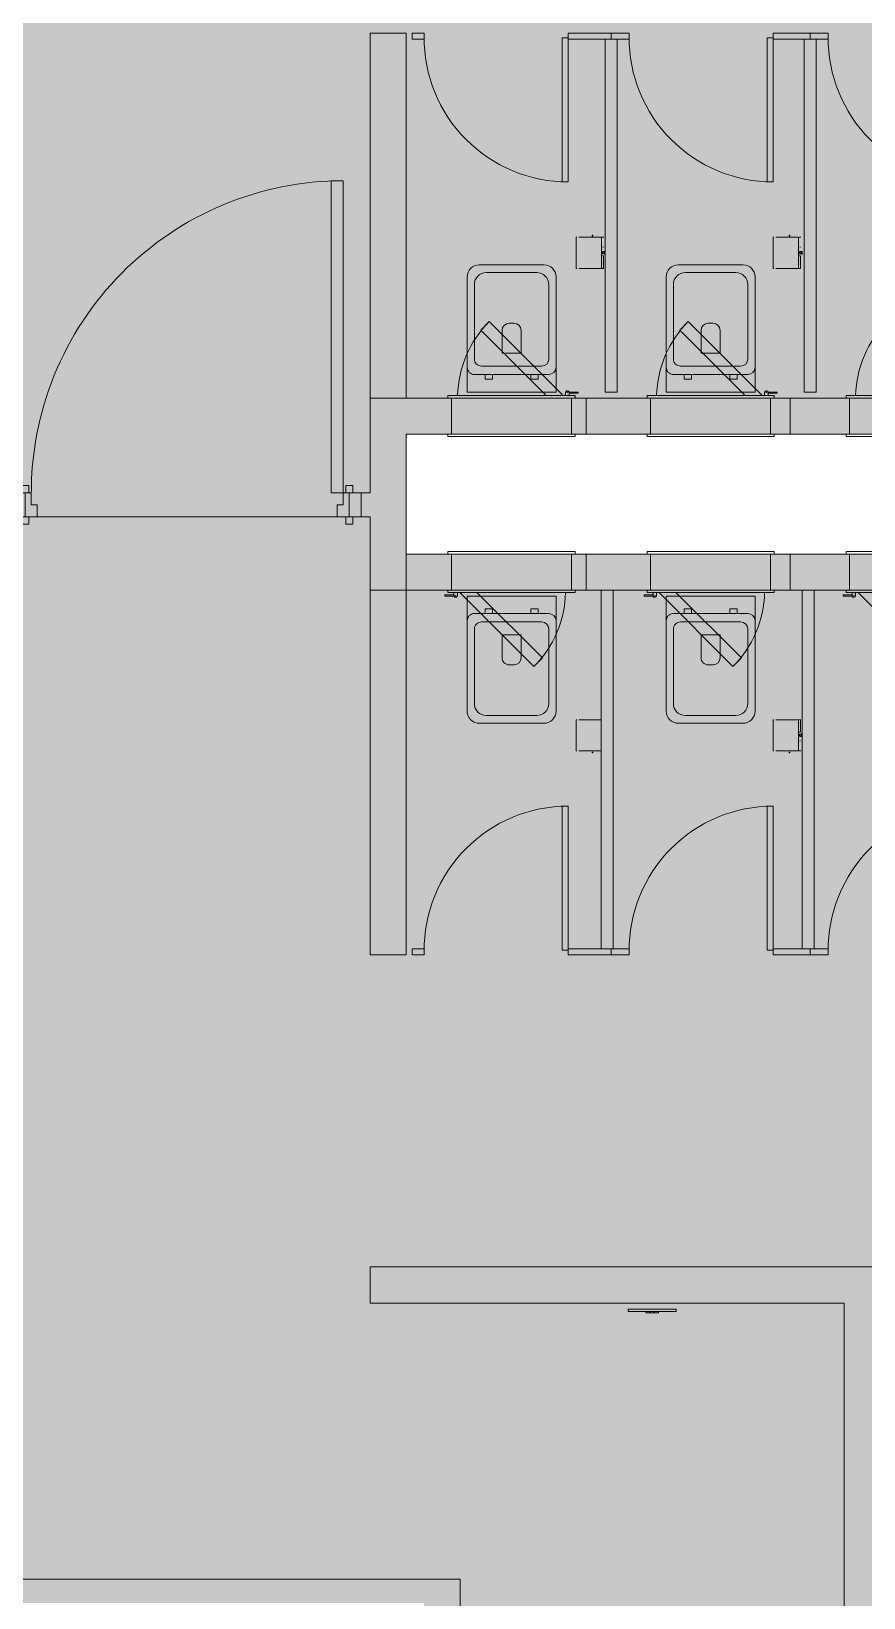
# Model space of a CAD drawing. Header units: millimetres. Extents: x -57519 to 497916, y -349472 to 446842.
# Drawn here: x 409113 to 412581, y 38350 to 44875 of the extents above; entities that cross this region are included whole.
import ezdxf

# ---------------------------------------------------------------- set-up
doc = ezdxf.new("R2010")
doc.units = ezdxf.units.MM
for name, color, linetype, lineweight in [('A-DETL-GENF', 92, 'Continuous', 5), ('A-DETL-THIN', 151, 'Continuous', 9), ('A-DOOR', 31, 'Continuous', 5), ('A-DOOR-FRAM', 31, 'Continuous', 5), ('A-FLOR', 192, 'Continuous', 5), ('A-GENM', 13, 'Continuous', 5), ('A-WALL', 113, 'Continuous', 20), ('P-SANR-FIXT', 6, 'Continuous', 5)]:
    doc.layers.add(name, color=color, linetype=linetype, lineweight=lineweight)

# ---------------------------------------------------------------- blocks, each defined once
blk = doc.blocks.new('DLN-Single Door__X01_ - _M08_1300 x 2450 _WH_-16935537-G_F SINGLE OCCUPANCY DIAGRAM')
at = {"layer": 'A-DOOR', "color": 191}
for p, q in [((-660, 80), (-690, 80)), ((-690, 80), (-690, 50)), ((-660, 50), (-660, 80)), ((690, 80), (660, 80)), ((660, 80), (660, 50)), ((690, 50), (690, 80)), ((-690, 50), (-675, 50)), ((-675, 50), (-660, 50)), ((660, 50), (675, 50)), ((675, 50), (690, 50)), ((-675, -50), (-690, -50)), ((-690, -50), (-690, -80)), ((-660, -50), (-675, -50)), ((-660, -80), (-660, -50)), ((-600, -50), (-650, -50)), ((-650, -50), (-650, -1350)), ((-600, -1350), (-600, -50)), ((675, -50), (660, -50)), ((660, -50), (660, -80)), ((690, -50), (675, -50)), ((690, -80), (690, -50)), ((-690, -80), (-660, -80)), ((660, -80), (690, -80)), ((-650, -1350), (-600, -1350))]:
    blk.add_line(p, q, dxfattribs=at)
blk.add_arc((-650, -50), 1300, 270, 0.5, dxfattribs=at)
at = {"layer": 'A-DOOR-FRAM', "color": 191}
for p, q in [((-625, 50), (-675, 50)), ((-675, 50), (-675, -50)), ((-650, -50), (-650, 0)), ((-650, 0), (-625, 0)), ((-625, 0), (-625, 50)), ((625, 50), (625, 0)), ((675, 50), (625, 50)), ((675, -50), (675, 50)), ((-675, -50), (-650, -50)), ((625, 0), (650, 0)), ((650, 0), (650, -50)), ((650, -50), (675, -50))]:
    blk.add_line(p, q, dxfattribs=at)
blk = doc.blocks.new('DLN_Partition Door - 600x2100_100x25 _WH_GH_-15328968-G_F SINGLE OCCUPANCY DIAGRAM')
at = {"layer": 'A-DOOR', "color": 191}
for p, q in [((20, 509.1), (20, 534.1)), ((20, 534.1), (620, 534.1)), ((620, 534.1), (620, 509.1)), ((620, 509.1), (20, 509.1))]:
    blk.add_line(p, q, dxfattribs=at)
blk.add_arc((20, 534.1), 600, 269.5, 360, dxfattribs=at)
at = {"layer": 'P-SANR-FIXT', "color": 191}
for p, q in [((25, 713.3), (0, 713.3)), ((0, 713.3), (0, 534.1)), ((25, 534.1), (25, 713.3)), ((0, 534.1), (25, 534.1)), ((25, -65.9), (0, -65.9)), ((0, -65.9), (0, -115.9)), ((0, -115.9), (25, -115.9)), ((25, -115.9), (25, -65.9))]:
    blk.add_line(p, q, dxfattribs=at)
blk = doc.blocks.new('DLN_Toilet Paper Roll - DLN_Toilet Paper Roll-3170394-G_F SINGLE OCCUPANCY DIAGRAM')
at = {"layer": 'P-SANR-FIXT', "color": 191}
for p, q in [((-65, 117.5), (-65, 120.1)), ((65, 120.1), (-65, 120.1)), ((-65, 15.5), (-65, 109.6)), ((65, 120.1), (65, 117.5)), ((65, 109.6), (65, 15.5)), ((-65, 6.9), (-65, 15.5)), ((-12.7, 15.5), (-65, 15.5)), ((-65, 6.9), (-65, 6.1)), ((-65, 6.1), (-65, 6.9)), ((-12.7, 6.9), (-65, 6.9)), ((-65, 5), (-65, 6.9)), ((-12.7, 6.9), (-12.7, 15.5)), ((-12.7, 15.5), (65, 15.5)), ((-12.7, 6.9), (-12.7, 6.1)), ((-12.7, 6.1), (-12.7, 6.9)), ((-7, 2), (7, 2)), ((7, 2), (-7, 2)), ((-7, 0), (7, 0)), ((7, 0), (-7, 0)), ((-5, 11), (5, 11)), ((5, 11), (-5, 11)), ((-5, 5), (5, 5)), ((5, 5), (-5, 5)), ((-3, 5), (3, 5)), ((3, 5), (-3, 5)), ((-3, 2), (3, 2)), ((3, 2), (-3, 2)), ((23.2, 9.3), (23.2, 6.9)), ((23.2, 6.9), (23.2, 9.3)), ((65, 12.4), (65, 5))]:
    blk.add_line(p, q, dxfattribs=at)
for major_axis in [(-2, 0), (2, 0)]:
    blk.add_ellipse((71.8, 52.8), major_axis=major_axis, ratio=0.802744, start_param=3.141593, end_param=6.283185, dxfattribs=at)
for points, knots in [([(-4.7, 9.3), (-4.7, 9.5), (-4.9, 9.8), (-5, 10.1), (-5, 10.1), (-5, 10.1)], [0, 0, 0, 0, 0.4, 0.7, 0.9198068, 0.9198068, 0.9198068, 0.9198068]), ([(-5, 10.1), (-5, 10.1), (-5, 10), (-4.9, 9.8), (-4.8, 9.3), (-4.7, 8.7), (-4.7, 8.3), (-4.6, 8), (-4.7, 7.7), (-4.7, 7.3), (-4.8, 7.1), (-4.8, 6.9)], [0, 0, 0, 0, 0.111111, 0.222222, 0.444444, 0.583333, 0.652778, 0.722222, 0.791667, 0.861111, 1, 1, 1, 1]), ([(-5, 6.1), (-5, 6.1), (-5, 6.1), (-4.9, 6.3), (-4.8, 6.6), (-4.6, 7.1), (-4.5, 7.6), (-4.5, 8), (-4.5, 8.5), (-4.6, 8.9), (-4.6, 9.2), (-4.7, 9.3)], [0.0355904, 0.0355904, 0.0355904, 0.0355904, 0.1, 0.2, 0.4, 0.5, 0.6, 0.7, 0.8, 0.9, 1, 1, 1, 1]), ([(-4.8, 6.9), (-4.8, 6.7), (-4.9, 6.4), (-5, 6.2), (-5, 6.1), (-5, 6.1)], [0, 0, 0, 0, 0.5, 0.75, 1, 1, 1, 1]), ([(4.7, 9.3), (4.6, 9.2), (4.6, 8.9), (4.5, 8.5), (4.5, 8), (4.5, 7.6), (4.6, 7.1), (4.8, 6.6), (4.9, 6.3), (5, 6.1), (5, 6.1), (5, 6.1)], [0, 0, 0, 0, 0.1, 0.2, 0.3, 0.4, 0.5, 0.6, 0.8, 0.9, 0.9644096, 0.9644096, 0.9644096, 0.9644096]), ([(4.8, 6.9), (4.7, 7.2), (4.7, 7.6), (4.6, 8.3), (4.7, 8.8), (4.8, 9.3), (4.9, 9.7), (5, 10), (5, 10.1), (5, 10.1)], [0, 0, 0, 0, 0.222222, 0.333333, 0.444444, 0.583333, 0.722222, 0.861111, 1, 1, 1, 1]), ([(5, 10.1), (5, 10.1), (5, 10.1), (4.9, 10), (4.8, 9.8), (4.7, 9.5), (4.7, 9.3)], [0.0801932, 0.0801932, 0.0801932, 0.0801932, 0.2, 0.4, 0.7, 1, 1, 1, 1]), ([(5, 6.1), (5, 6.1), (5, 6.2), (4.9, 6.4), (4.8, 6.7), (4.8, 6.9)], [0, 0, 0, 0, 0.25, 0.5, 1, 1, 1, 1])]:
    blk.add_open_spline(points, degree=3, knots=knots, dxfattribs=at)
blk = doc.blocks.new('DLN_Toilet Paper Roll - DLN_Toilet Paper Roll-V657-G_F SINGLE OCCUPANCY DIAGRAM')
at = {"layer": 'P-SANR-FIXT', "color": 191}
for p, q in [((-65, 117.5), (-65, 120.1)), ((65, 120.1), (-65, 120.1)), ((-65, 15.5), (-65, 109.6)), ((65, 120.1), (65, 117.5)), ((65, 109.6), (65, 15.5)), ((-65, 6.9), (-65, 15.5)), ((-12.7, 15.5), (-65, 15.5)), ((-65, 6.9), (-65, 6.1)), ((-65, 6.1), (-65, 6.9)), ((-12.7, 6.9), (-65, 6.9)), ((-65, 5), (-65, 6.9)), ((-12.7, 6.9), (-12.7, 15.5)), ((-12.7, 15.5), (65, 15.5)), ((-12.7, 6.9), (-12.7, 6.1)), ((-12.7, 6.1), (-12.7, 6.9)), ((-7, 2), (7, 2)), ((7, 2), (-7, 2)), ((-5, 11), (5, 11)), ((5, 11), (-5, 11)), ((-5, 5), (5, 5)), ((5, 5), (-5, 5)), ((-3, 5), (3, 5)), ((3, 5), (-3, 5)), ((-3, 2), (3, 2)), ((3, 2), (-3, 2)), ((23.2, 9.3), (23.2, 6.9)), ((23.2, 6.9), (23.2, 9.3)), ((65, 12.4), (65, 5))]:
    blk.add_line(p, q, dxfattribs=at)
for major_axis in [(-2, 0), (2, 0)]:
    blk.add_ellipse((71.8, 52.8), major_axis=major_axis, ratio=0.802744, start_param=3.141593, end_param=6.283185, dxfattribs=at)
for points, knots in [([(-4.7, 9.3), (-4.7, 9.5), (-4.9, 9.8), (-5, 10.1), (-5, 10.1), (-5, 10.1)], [0, 0, 0, 0, 0.4, 0.7, 0.9198068, 0.9198068, 0.9198068, 0.9198068]), ([(-5, 10.1), (-5, 10.1), (-5, 10), (-4.9, 9.8), (-4.8, 9.3), (-4.7, 8.7), (-4.7, 8.3), (-4.6, 8), (-4.7, 7.7), (-4.7, 7.3), (-4.8, 7.1), (-4.8, 6.9)], [0, 0, 0, 0, 0.111111, 0.222222, 0.444444, 0.583333, 0.652778, 0.722222, 0.791667, 0.861111, 1, 1, 1, 1]), ([(-5, 6.1), (-5, 6.1), (-5, 6.1), (-4.9, 6.3), (-4.8, 6.6), (-4.6, 7.1), (-4.5, 7.6), (-4.5, 8), (-4.5, 8.5), (-4.6, 8.9), (-4.6, 9.2), (-4.7, 9.3)], [0.0355904, 0.0355904, 0.0355904, 0.0355904, 0.1, 0.2, 0.4, 0.5, 0.6, 0.7, 0.8, 0.9, 1, 1, 1, 1]), ([(-4.8, 6.9), (-4.8, 6.7), (-4.9, 6.4), (-5, 6.2), (-5, 6.1), (-5, 6.1)], [0, 0, 0, 0, 0.5, 0.75, 1, 1, 1, 1]), ([(4.7, 9.3), (4.6, 9.2), (4.6, 8.9), (4.5, 8.5), (4.5, 8), (4.5, 7.6), (4.6, 7.1), (4.8, 6.6), (4.9, 6.3), (5, 6.1), (5, 6.1), (5, 6.1)], [0, 0, 0, 0, 0.1, 0.2, 0.3, 0.4, 0.5, 0.6, 0.8, 0.9, 0.9644096, 0.9644096, 0.9644096, 0.9644096]), ([(4.8, 6.9), (4.7, 7.2), (4.7, 7.6), (4.6, 8.3), (4.7, 8.8), (4.8, 9.3), (4.9, 9.7), (5, 10), (5, 10.1), (5, 10.1)], [0, 0, 0, 0, 0.222222, 0.333333, 0.444444, 0.583333, 0.722222, 0.861111, 1, 1, 1, 1]), ([(5, 10.1), (5, 10.1), (5, 10.1), (4.9, 10), (4.8, 9.8), (4.7, 9.5), (4.7, 9.3)], [0.0801932, 0.0801932, 0.0801932, 0.0801932, 0.2, 0.4, 0.7, 1, 1, 1, 1]), ([(5, 6.1), (5, 6.1), (5, 6.2), (4.9, 6.4), (4.8, 6.7), (4.8, 6.9)], [0, 0, 0, 0, 0.25, 0.5, 1, 1, 1, 1])]:
    blk.add_open_spline(points, degree=3, knots=knots, dxfattribs=at)
blk = doc.blocks.new('DLN_Toilet - DLN_Toilet-2427093-G_F SINGLE OCCUPANCY DIAGRAM')
at = {"layer": 'P-SANR-FIXT', "color": 191}
for p, q in [((-185, -170), (-185, -272.8)), ((185, -170), (-185, -170)), ((185, -272.8), (185, -170)), ((155, -242.8), (-155, -242.8)), ((-80, -222.8), (-110, -222.8)), ((-110, -222.8), (-110, -242.8)), ((-110, -242.8), (-80, -242.8)), ((-80, -242.8), (-80, -222.8)), ((80, -222.8), (80, -242.8)), ((110, -222.8), (80, -222.8)), ((80, -242.8), (110, -242.8)), ((110, -242.8), (110, -222.8)), ((-185, -272.8), (-185, -650)), ((-155, -307.8), (-155, -617.8)), ((125.2, -277.8), (-125, -277.8)), ((155.2, -617.8), (155.2, -307.8)), ((185, -650), (185, -272.8)), ((-40, -426.5), (-40, -331.7)), ((-40, -331.7), (40, -331.7)), ((40, -331.7), (40, -426.5)), ((10, -456.5), (-10, -456.5)), ((-135, -700), (135, -700)), ((-105, -667.8), (105.2, -667.8))]:
    blk.add_line(p, q, dxfattribs=at)
for centre, radius, start, end in [((-155, -272.8), 30, 90, 180), ((155, -272.8), 30, 360, 90), ((-125, -307.8), 30, 90, 180), ((125.2, -307.8), 30, 360, 90), ((-10, -426.5), 30, 180, 270), ((10, -426.5), 30, 270, 360), ((-135, -650), 50, 180, 270), ((-105, -617.8), 50, 180, 270), ((105.2, -617.8), 50, 270, 360), ((135, -650), 50, 270, 360)]:
    blk.add_arc(centre, radius, start, end, dxfattribs=at)
blk = doc.blocks.new('DLN_Toilet - DLN_Toilet-12122835-G_F SINGLE OCCUPANCY DIAGRAM')
at = {"layer": 'P-SANR-FIXT', "color": 191}
for p, q in [((135, 700), (-135, 700)), ((-105, 667.8), (105.2, 667.8)), ((-185, 650), (-185, 272.8)), ((-155, 307.8), (-155, 617.8)), ((155.2, 617.8), (155.2, 307.8)), ((185, 272.8), (185, 650)), ((-40, 426.5), (-40, 331.7)), ((10, 456.5), (-10, 456.5)), ((40, 331.7), (40, 426.5)), ((-40, 331.7), (40, 331.7)), ((-185, 272.8), (-185, 170)), ((125.2, 277.8), (-125, 277.8)), ((185, 170), (185, 272.8)), ((-155, 242.8), (155, 242.8)), ((-80, 242.8), (-110, 242.8)), ((-110, 242.8), (-110, 222.8)), ((-110, 222.8), (-80, 222.8)), ((-80, 222.8), (-80, 242.8)), ((110, 242.8), (80, 242.8)), ((80, 242.8), (80, 222.8)), ((80, 222.8), (110, 222.8)), ((110, 222.8), (110, 242.8)), ((-185, 170), (185, 170))]:
    blk.add_line(p, q, dxfattribs=at)
for centre, radius, start, end in [((-135, 650), 50, 90, 180), ((-105, 617.8), 50, 90, 180), ((105.2, 617.8), 50, 0, 90), ((135, 650), 50, 0, 90), ((-10, 426.5), 30, 90, 180), ((10, 426.5), 30, 360, 90), ((-155, 272.8), 30, 180, 270), ((-125, 307.8), 30, 180, 270), ((125.2, 307.8), 30, 270, 0), ((155, 272.8), 30, 270, 0)]:
    blk.add_arc(centre, radius, start, end, dxfattribs=at)
blk = doc.blocks.new('DLN_Toilet - DLN_Toilet-V718-G_F SINGLE OCCUPANCY DIAGRAM')
at = {"layer": 'P-SANR-FIXT', "color": 191}
for p, q in [((135, 700), (-135, 700)), ((-105, 667.8), (105.2, 667.8)), ((-185, 650), (-185, 272.8)), ((-155, 307.8), (-155, 617.8)), ((155.2, 617.8), (155.2, 307.8)), ((185, 272.8), (185, 650)), ((-40, 426.5), (-40, 331.7)), ((10, 456.5), (-10, 456.5)), ((40, 331.7), (40, 426.5)), ((-40, 331.7), (40, 331.7)), ((-185, 272.8), (-185, 170)), ((125.2, 277.8), (-125, 277.8)), ((185, 170), (185, 272.8)), ((-155, 242.8), (155, 242.8)), ((-80, 242.8), (-110, 242.8)), ((-110, 242.8), (-110, 222.8)), ((-110, 222.8), (-80, 222.8)), ((-80, 222.8), (-80, 242.8)), ((110, 242.8), (80, 242.8)), ((80, 242.8), (80, 222.8)), ((80, 222.8), (110, 222.8)), ((110, 222.8), (110, 242.8)), ((-185, 170), (185, 170))]:
    blk.add_line(p, q, dxfattribs=at)
for centre, radius, start, end in [((-135, 650), 50, 90, 180), ((-105, 617.8), 50, 90, 180), ((105.2, 617.8), 50, 0, 90), ((135, 650), 50, 71.42279, 90), ((135, 650), 50, 0, 67.5), ((-10, 426.5), 30, 90, 180), ((10, 426.5), 30, 360, 90), ((-155, 272.8), 30, 180, 270), ((-125, 307.8), 30, 180, 270), ((125.2, 307.8), 30, 270, 0), ((155, 272.8), 30, 270, 0)]:
    blk.add_arc(centre, radius, start, end, dxfattribs=at)
blk = doc.blocks.new('DLN-Access Panel__AP01_ - _AP04_ 450 x 650 _WH_-16053561-G_F SINGLE OCCUPANCY DIAGRAM')
at = {"layer": 'A-DOOR', "color": 253}
for p, q in [((-265, 75), (-265, 85)), ((265, 85), (-265, 85)), ((265, 75), (265, 85))]:
    blk.add_line(p, q, dxfattribs=at)
at = {"layer": 'A-DOOR', "color": 191}
for p, q in [((-265, 75), (265, 75)), ((-240, -95), (-277.5, -95)), ((-277.5, -95), (-277.5, -100)), ((-277.5, -100), (-239.6, -100)), ((-265, -85), (-265, -75)), ((265, -75), (-265, -75)), ((-265, -85), (265, -85)), ((-240, -85), (-240, -97.5)), ((-225, -97.5), (-225, -85)), ((-215, -85), (93.2, -393.2)), ((128.6, -357.8), (-144.3, -85)), ((265, -85), (265, -75)), ((93.2, -393.2), (128.6, -357.8))]:
    blk.add_line(p, q, dxfattribs=at)
for centre, radius, start, end in [((-232.5, -97.5), 7.5, 180, 0), ((-232.5, -97.5), 7.5, 195, 0), ((-232.5, -97.5), 7.5, 199.47122, 360), ((-232.5, -97.5), 7.5, 199.47122, 360), ((-232.5, -97.5), 2, 180, 360), ((-232.5, -97.5), 2, 180, 360), ((-225, -75), 450, 315, 358.68242)]:
    blk.add_arc(centre, radius, start, end, dxfattribs=at)
at = {"layer": 'A-DOOR-FRAM', "color": 191}
for p, q in [((-250, 75), (-250, -75)), ((250, 75), (250, -75))]:
    blk.add_line(p, q, dxfattribs=at)
blk = doc.blocks.new('DLN-Access Panel__AP01_ - _AP04_ 450 x 650 _WH_-V820-G_F SINGLE OCCUPANCY DIAGRAM')
at = {"layer": 'A-DOOR', "color": 253}
for p, q in [((-265, 75), (-265, 85)), ((265, 85), (-265, 85)), ((265, 75), (265, 85))]:
    blk.add_line(p, q, dxfattribs=at)
at = {"layer": 'A-DOOR', "color": 191}
for p, q in [((-265, 75), (265, 75)), ((-240, -95), (-277.5, -95)), ((-277.5, -95), (-277.5, -100)), ((-277.5, -100), (-239.6, -100)), ((-265, -85), (-265, -75)), ((265, -75), (-265, -75)), ((-265, -85), (265, -85)), ((-240, -85), (-240, -97.5)), ((-225, -97.5), (-225, -85)), ((-215, -85), (93.2, -393.2)), ((128.6, -357.8), (-144.3, -85)), ((265, -85), (265, -75)), ((93.2, -393.2), (128.6, -357.8))]:
    blk.add_line(p, q, dxfattribs=at)
for centre, radius, start, end in [((-232.5, -97.5), 7.5, 180, 0), ((-232.5, -97.5), 7.5, 195, 0), ((-232.5, -97.5), 7.5, 199.47122, 360), ((-232.5, -97.5), 7.5, 199.47122, 360), ((-232.5, -97.5), 2, 180, 360), ((-232.5, -97.5), 2, 180, 360), ((-225, -75), 450, 315, 358.68242)]:
    blk.add_arc(centre, radius, start, end, dxfattribs=at)
at = {"layer": 'A-DOOR-FRAM', "color": 191}
for p, q in [((-250, 75), (-250, -75)), ((250, 75), (250, -75))]:
    blk.add_line(p, q, dxfattribs=at)
blk = doc.blocks.new('DLN_Partition Door - 600x2100_100x25 _WH_GH_-15329037-G_F SINGLE OCCUPANCY DIAGRAM')
at = {"layer": 'A-DOOR', "color": 191}
for p, q in [((20, 509.1), (20, 534.1)), ((20, 534.1), (620, 534.1)), ((620, 534.1), (620, 509.1)), ((620, 509.1), (20, 509.1))]:
    blk.add_line(p, q, dxfattribs=at)
blk.add_arc((20, 534.1), 600, 269.5, 360, dxfattribs=at)
at = {"layer": 'P-SANR-FIXT', "color": 191}
for p, q in [((25, 688.3), (0, 688.3)), ((0, 688.3), (0, 534.1)), ((25, 534.1), (25, 688.3)), ((0, 534.1), (25, 534.1)), ((25, -65.9), (0, -65.9)), ((0, -65.9), (0, -140.9)), ((25, -140.9), (25, -65.9)), ((0, -140.9), (25, -140.9))]:
    blk.add_line(p, q, dxfattribs=at)
blk = doc.blocks.new('DLN_Partition Door - 600x2100_100x25 _WH_GH_-15329693-G_F SINGLE OCCUPANCY DIAGRAM')
at = {"layer": 'A-DOOR', "color": 191}
for p, q in [((20, -509.1), (20, -534.1)), ((620, -509.1), (20, -509.1)), ((620, -534.1), (620, -509.1)), ((20, -534.1), (620, -534.1))]:
    blk.add_line(p, q, dxfattribs=at)
blk.add_arc((20, -534.1), 600, 0, 90.5, dxfattribs=at)
at = {"layer": 'P-SANR-FIXT', "color": 191}
for p, q in [((25, 115.9), (0, 115.9)), ((0, 112.2), (0, 65.9)), ((0, 65.9), (25, 65.9)), ((25, 65.9), (25, 112.6)), ((25, -534.1), (0, -534.1)), ((0, -534.1), (0, -713.3)), ((25, -713.3), (25, -536)), ((0, -713.3), (25, -713.3))]:
    blk.add_line(p, q, dxfattribs=at)
blk = doc.blocks.new('DLN_Toilet Paper Roll - DLN_Toilet Paper Roll-V609-G_F SINGLE OCCUPANCY DIAGRAM')
at = {"layer": 'P-SANR-FIXT', "color": 191}
for p, q in [((-65, -6.9), (-65, -5)), ((-65, -6.9), (-65, -6.1)), ((-65, -6.1), (-65, -6.9)), ((-65, -15.5), (-65, -6.9)), ((-65, -6.9), (-12.7, -6.9)), ((-65, -109.6), (-65, -15.5)), ((-65, -15.5), (-12.7, -15.5)), ((-12.7, -6.9), (-12.7, -6.1)), ((-12.7, -6.1), (-12.7, -6.9)), ((-12.7, -15.5), (-12.7, -6.9)), ((65, -15.5), (-12.7, -15.5)), ((-7, -2), (7, -2)), ((7, -2), (-7, -2)), ((-5, -5), (5, -5)), ((5, -5), (-5, -5)), ((-5, -11), (5, -11)), ((5, -11), (-5, -11)), ((-3, -2), (3, -2)), ((3, -2), (-3, -2)), ((-3, -5), (3, -5)), ((3, -5), (-3, -5)), ((23.2, -9.3), (23.2, -6.9)), ((23.2, -6.9), (23.2, -9.3)), ((65, -5), (65, -12.4)), ((65, -15.5), (65, -109.6)), ((-65, -120.1), (-65, -117.5)), ((-65, -120.1), (65, -120.1)), ((65, -117.5), (65, -120.1))]:
    blk.add_line(p, q, dxfattribs=at)
for start_param, end_param in [(0, 3.141593), (3.141593, 6.283185)]:
    blk.add_ellipse((71.8, -52.8), major_axis=(2, 0), ratio=0.802744, start_param=start_param, end_param=end_param, dxfattribs=at)
for points, knots in [([(-4.7, -9.3), (-4.6, -9.2), (-4.6, -8.9), (-4.5, -8.5), (-4.5, -8), (-4.5, -7.6), (-4.6, -7.1), (-4.8, -6.6), (-4.9, -6.3), (-5, -6.1), (-5, -6.1), (-5, -6.1)], [0, 0, 0, 0, 0.1, 0.2, 0.3, 0.4, 0.5, 0.6, 0.8, 0.9, 0.9644096, 0.9644096, 0.9644096, 0.9644096]), ([(-5, -6.1), (-5, -6.1), (-5, -6.2), (-4.9, -6.4), (-4.8, -6.7), (-4.8, -6.9)], [0, 0, 0, 0, 0.25, 0.5, 1, 1, 1, 1]), ([(-4.8, -6.9), (-4.7, -7.2), (-4.7, -7.6), (-4.6, -8.3), (-4.7, -8.8), (-4.8, -9.3), (-4.9, -9.7), (-5, -10), (-5, -10.1), (-5, -10.1)], [0, 0, 0, 0, 0.222222, 0.333333, 0.444444, 0.583333, 0.722222, 0.861111, 1, 1, 1, 1]), ([(-5, -10.1), (-5, -10.1), (-5, -10.1), (-4.9, -10), (-4.8, -9.8), (-4.7, -9.5), (-4.7, -9.3)], [0.0801932, 0.0801932, 0.0801932, 0.0801932, 0.2, 0.4, 0.7, 1, 1, 1, 1]), ([(5, -6.1), (5, -6.1), (5, -6.1), (4.9, -6.3), (4.8, -6.6), (4.6, -7.1), (4.5, -7.6), (4.5, -8), (4.5, -8.5), (4.6, -8.9), (4.6, -9.2), (4.7, -9.3)], [0.0355904, 0.0355904, 0.0355904, 0.0355904, 0.1, 0.2, 0.4, 0.5, 0.6, 0.7, 0.8, 0.9, 1, 1, 1, 1]), ([(5, -10.1), (5, -10.1), (5, -10), (4.9, -9.8), (4.8, -9.3), (4.7, -8.7), (4.7, -8.3), (4.6, -8), (4.7, -7.7), (4.7, -7.3), (4.8, -7.1), (4.8, -6.9)], [0, 0, 0, 0, 0.111111, 0.222222, 0.444444, 0.583333, 0.652778, 0.722222, 0.791667, 0.861111, 1, 1, 1, 1]), ([(4.7, -9.3), (4.7, -9.5), (4.9, -9.8), (5, -10.1), (5, -10.1), (5, -10.1)], [0, 0, 0, 0, 0.4, 0.7, 0.9198068, 0.9198068, 0.9198068, 0.9198068]), ([(4.8, -6.9), (4.8, -6.7), (4.9, -6.4), (5, -6.2), (5, -6.1), (5, -6.1)], [0, 0, 0, 0, 0.5, 0.75, 1, 1, 1, 1])]:
    blk.add_open_spline(points, degree=3, knots=knots, dxfattribs=at)
blk = doc.blocks.new('DLN_Toilet Paper Roll - DLN_Toilet Paper Roll-V868-G_F SINGLE OCCUPANCY DIAGRAM')
at = {"layer": 'P-SANR-FIXT', "color": 191}
for p, q in [((-65, -109.6), (-65, -16.7)), ((65, -16.7), (65, -109.6)), ((-65, -120.1), (-65, -117.5)), ((-65, -120.1), (65, -120.1)), ((65, -117.5), (65, -120.1))]:
    blk.add_line(p, q, dxfattribs=at)
for start_param, end_param in [(0, 3.141593), (3.141593, 6.283185)]:
    blk.add_ellipse((71.8, -52.8), major_axis=(2, 0), ratio=0.802744, start_param=start_param, end_param=end_param, dxfattribs=at)
blk = doc.blocks.new('DLN_Partition Door - 600x2100_100x25 _WH_GH_-15329694-G_F SINGLE OCCUPANCY DIAGRAM')
at = {"layer": 'A-DOOR', "color": 191}
for p, q in [((20, -509.1), (20, -534.1)), ((620, -509.1), (20, -509.1)), ((620, -534.1), (620, -509.1)), ((20, -534.1), (620, -534.1))]:
    blk.add_line(p, q, dxfattribs=at)
blk.add_arc((20, -534.1), 600, 0, 90.5, dxfattribs=at)
at = {"layer": 'P-SANR-FIXT', "color": 191}
for p, q in [((25, 140.9), (0, 140.9)), ((0, 140.9), (0, 65.9)), ((25, 65.9), (25, 140.9)), ((0, 65.9), (25, 65.9)), ((25, -534.1), (0, -534.1)), ((0, -534.1), (0, -688.3)), ((25, -688.3), (25, -534.1)), ((0, -688.3), (25, -688.3))]:
    blk.add_line(p, q, dxfattribs=at)
blk = doc.blocks.new('Signage - Female_Wall Mount_ - Type 1-17078558-G_F SINGLE OCCUPANCY DIAGRAM')
at = {"layer": 'A-GENM'}
for p, q in [((25, 22.5), (225, 22.5)), ((25, 12.5), (25, 22.5)), ((225, 12.5), (25, 12.5)), ((98.3, 28.5), (114.9, 28.5)), ((98.3, 22.5), (98.3, 28.5)), ((114.9, 28.5), (114.9, 22.5)), ((114.9, 28.5), (114.9, 22.5)), ((134.9, 28.5), (114.9, 28.5)), ((114.9, 28.5), (134.9, 28.5)), ((114.9, 28.5), (134.9, 28.5)), ((114.9, 28.5), (114.9, 22.5)), ((117.2, 28.5), (132.7, 28.5)), ((117.2, 22.5), (117.2, 28.5)), ((118.3, 28.5), (118.3, 22.5)), ((131.6, 22.5), (131.6, 28.5)), ((132.7, 22.5), (132.7, 28.5)), ((134.9, 22.5), (134.9, 28.5)), ((134.9, 28.5), (151.6, 28.5)), ((134.9, 22.5), (134.9, 28.5)), ((151.6, 22.5), (151.6, 28.5)), ((225, 12.5), (225, 22.5))]:
    blk.add_line(p, q, dxfattribs=at)

msp = doc.modelspace()

# ---------------------------------------------------------------- hatches: boundary and pattern name
at = {"layer": 'A-DETL-GENF', "transparency": 33554585}
h = msp.add_hatch(color=201, dxfattribs=at)
h.paths.add_polyline_path([(378712.3, -2142.5), (378712.3, 5707.5), (408249.8, 5707.5), (408249.8, 31607.5), (411824.8, 31607.5), (411824.8, 28857.5), (414124.8, 28857.5), (414124.8, 34332.5), (417674.8, 34332.5), (417674.8, 35647.5), (420699.8, 35647.5), (420699.8, 52157.5), (392454.3, 52157.5), (392454.3, 45782.5), (382199.8, 45782.5), (382199.8, 52157.5), (367049.8, 52157.5), (367049.8, 5707.5), (368349.8, 5707.5), (368349.8, 3222.2), (374112.3, -1265.4), (374112.3, -2142.5), (376972.2, -2142.5)], flags=0)
h.paths.add_polyline_path([(370849.8, 8157.5), (370849.8, 9357.5), (369649.8, 9357.5), (369649.8, 15624.2), (370889.8, 15624.2), (370889.8, 9397.5), (371149.8, 9397.5), (371149.8, 8157.5)], flags=0)
h.paths.add_polyline_path([(388124.8, 8157.5), (388124.8, 9397.5), (389899.8, 9397.5), (389899.8, 8157.5)], flags=0)
h.paths.add_polyline_path([(382791.7, 8157.5), (382352.3, 8157.5), (382352.3, 9397.5), (387324.8, 9397.5), (387324.8, 8157.5), (386671.4, 8157.5)], flags=0)
h.paths.add_polyline_path([(404599.8, 8157.5), (396937.3, 8157.5), (396937.3, 9397.5), (404599.8, 9397.5), (404599.8, 8571.4)], flags=0)
h.paths.add_polyline_path([(394430.7, 8157.5), (392899.8, 8157.5), (392899.8, 9397.5), (396137.3, 9397.5), (396137.3, 8157.5)], flags=0)
h.paths.add_polyline_path([(405799.8, 12397.5), (404559.8, 12397.5), (404559.8, 15624.2), (405799.8, 15624.2), (405799.8, 12969.9)], flags=0)
h.paths.add_polyline_path([(370889.8, 16424.2), (369649.8, 16424.2), (369649.8, 23040.8), (370889.8, 23040.8), (370889.8, 17368.3)], flags=0)
h.paths.add_polyline_path([(404559.8, 16424.2), (404559.8, 23040.8), (405799.8, 23040.8), (405799.8, 16424.2)], flags=0)
h.paths.add_polyline_path([(369649.8, 23840.8), (369649.8, 30107.5), (370849.8, 30107.5), (370849.8, 31307.5), (371149.8, 31307.5), (371149.8, 30107.5), (370889.8, 30107.5), (370889.8, 23840.8)], flags=0)
h.paths.add_polyline_path([(404559.8, 23840.8), (404559.8, 27067.5), (405799.8, 27067.5), (405799.8, 23840.8)], flags=0)
h.paths.add_polyline_path([(388124.8, 30067.5), (388124.8, 31307.5), (389399.8, 31307.5), (389399.8, 30067.5)], flags=0)
h.paths.add_polyline_path([(373449.8, 30067.5), (373449.8, 31307.5), (378512.3, 31307.5), (378512.3, 30067.5), (375032.4, 30067.5)], flags=0)
h.paths.add_polyline_path([(386671.4, 30067.5), (382349.8, 30067.5), (382349.8, 31307.5), (387324.8, 31307.5), (387324.8, 30067.5)], flags=0)
h.paths.add_polyline_path([(394430.7, 30067.5), (392399.8, 30067.5), (392399.8, 31307.5), (396137.3, 31307.5), (396137.3, 30067.5)], flags=0)
h.paths.add_polyline_path([(402190, 30067.5), (396937.3, 30067.5), (396937.3, 31307.5), (404599.8, 31307.5), (404599.8, 30067.5), (404129.8, 30067.5)], flags=0)
h.paths.add_polyline_path([(407299.8, 35797.5), (407299.8, 36247.5), (408249.8, 36247.5), (408249.8, 35797.5), (408009.5, 35797.5)], flags=0)
h.paths.add_polyline_path([(412649.8, 35797.5), (412649.8, 37247.5), (415649.8, 37247.5), (415649.8, 35797.5), (413829, 35797.5)], flags=0)
h.paths.add_polyline_path([(412649.8, 37397.5), (412649.8, 37897.5), (418299.8, 37897.5), (418299.8, 37397.5), (412859.1, 37397.5)], flags=0)
h.paths.add_polyline_path([(408979.4, 37847.5), (408399.8, 37847.5), (408399.8, 38327.5), (410749.8, 38327.5), (410749.8, 37847.5), (409949.3, 37847.5)], flags=0)
h.paths.add_polyline_path([(381599.8, 37907.5), (381599.8, 39557.5), (382049.8, 39557.5), (382049.8, 37907.5), (381821.8, 37907.5)], flags=0)
h.paths.add_polyline_path([(406069.7, 38657.5), (404849.8, 38657.5), (404849.8, 49957.5), (408249.8, 49957.5), (408249.8, 38657.5), (408009.5, 38657.5)], flags=0)
h.paths.add_polyline_path([(370182.8, 40207.5), (369149.8, 40207.5), (369149.8, 40707.5), (370699.8, 40707.5), (370699.8, 40207.5)], flags=0)
h.paths.add_polyline_path([(381599.8, 40257.5), (381599.8, 42757.5), (382049.8, 42757.5), (382049.8, 40257.5), (381821.8, 40257.5)], flags=0)
h.paths.add_polyline_path([(414798.9, 42697.5), (410674.8, 42697.5), (410674.8, 43197.5), (418349.8, 43197.5), (418349.8, 42697.5), (415768.8, 42697.5)], flags=0)
h.paths.add_polyline_path([(377289.8, 42907.5), (375749.8, 42907.5), (375749.8, 43407.5), (377289.8, 43407.5), (377289.8, 43209.2)], flags=0)
h.paths.add_polyline_path([(382049.8, 46907.5), (379399.8, 46907.5), (379399.8, 52007.5), (382049.8, 52007.5), (382049.8, 47057.9)], flags=0)
h.paths.add_polyline_path([(410919.2, 47837.5), (410674.8, 47837.5), (410674.8, 48337.5), (418349.8, 48337.5), (418349.8, 47837.5), (411404.2, 47837.5)], flags=0)
h.paths.add_polyline_path([(408399.8, 50107.5), (408399.8, 52007.5), (408849.8, 52007.5), (408849.8, 50107.5)], flags=0)

# ---------------------------------------------------------------- linework, layer by layer
at = {"layer": 'A-DETL-THIN', "lineweight": 5}
for p, q in [((410674.8, 42697.5), (410674.8, 43197.5)), ((410674.8, 43197.5), (418349.8, 43197.5)), ((418349.8, 42697.5), (410674.8, 42697.5))]:
    msp.add_line(p, q, dxfattribs=at)
at = {"layer": 'A-FLOR'}
for p, q in [((410524.8, 42952.5), (410524.8, 43347.5)), ((410524.8, 43347.5), (410864.4, 43347.5)), ((411424.8, 43347.5), (411693.6, 43347.5)), ((412274.8, 43347.5), (412522.8, 43347.5)), ((410488.3, 42952.5), (410524.8, 42952.5)), ((410488.3, 42852.5), (410488.3, 42952.5)), ((410388.3, 42852.5), (409138.3, 42852.5)), ((410453.3, 42852.5), (410524.8, 42852.5)), ((410524.8, 42547.5), (410524.8, 42852.5)), ((410674.8, 42547.5), (410524.8, 42547.5)), ((410864.4, 42547.5), (410677.4, 42547.5)), ((411487.3, 42547.5), (411364.4, 42547.5)), ((411693.6, 42547.5), (411537.3, 42547.5)), ((412324.8, 42547.5), (412193.6, 42547.5)), ((412522.8, 42547.5), (412374.8, 42547.5)), ((412499.8, 39577.5), (410524.8, 39577.5)), ((412499.8, 38262), (412499.8, 39577.5)), ((409006.8, 38427.5), (410748.1, 38427.5))]:
    msp.add_line(p, q, dxfattribs=at)
at = {"layer": 'A-WALL', "color": 191, "lineweight": 5}
for p, q in [((410674.8, 44867.5), (410524.8, 44867.5)), ((410524.8, 43347.5), (410524.8, 44867.5)), ((411504, 43372.5), (411504, 44842.5)), ((411554, 44842.5), (411554, 43372.5)), ((412333.2, 43372.5), (412333.2, 44842.5)), ((412383.2, 44842.5), (412383.2, 43372.5)), ((411424.8, 43347.5), (411364.4, 43347.5)), ((411424.8, 43347.5), (411424.8, 43197.5)), ((411554, 43372.5), (411504, 43372.5)), ((412274.8, 43347.5), (412193.6, 43347.5)), ((412274.8, 43347.5), (412274.8, 43197.5)), ((412383.2, 43372.5), (412333.2, 43372.5)), ((410674.8, 43197.5), (410849.4, 43197.5)), ((410674.8, 43197.5), (410674.8, 41027.5)), ((411678.6, 43197.5), (411364.4, 43197.5)), ((412507.8, 43197.5), (412193.6, 43197.5)), ((410488.3, 42952.5), (410438.3, 42952.5)), ((410438.3, 42952.5), (410438.3, 42852.5)), ((410453.3, 42852.5), (410438.3, 42852.5)), ((410674.8, 42697.5), (410849.4, 42697.5)), ((411678.6, 42697.5), (411364.4, 42697.5)), ((411424.8, 42697.5), (411424.8, 42547.5)), ((412507.8, 42697.5), (412193.6, 42697.5)), ((412274.8, 42697.5), (412274.8, 42547.5)), ((410524.8, 41027.5), (410524.8, 42547.5)), ((411487.3, 42547.5), (411537.3, 42547.5)), ((411487.3, 41052.5), (411487.3, 42547.5)), ((411537.3, 42547.5), (411537.3, 41052.5)), ((412324.8, 42547.5), (412374.8, 42547.5)), ((412324.8, 41052.5), (412324.8, 42547.5)), ((412374.8, 42547.5), (412374.8, 41052.5)), ((410524.8, 41027.5), (410674.8, 41027.5)), ((410524.8, 39727.5), (412649.8, 39727.5)), ((410524.8, 39727.5), (410524.8, 39577.5)), ((412499.8, 39577.5), (410524.8, 39577.5)), ((412499.8, 38262), (412499.8, 39577.5)), ((410899.8, 38427.5), (410749.8, 38427.5)), ((410899.8, 38427.5), (410899.8, 37851.4))]:
    msp.add_line(p, q, dxfattribs=at)
at = {"layer": 'A-WALL', "color": 201, "lineweight": 5}
msp.add_line((410674.8, 44867.5), (410674.8, 43347.5), dxfattribs=at)

# ---------------------------------------------------------------- block references
at = {"layer": 'A-DOOR', "color": 191, "rotation": 180}
for name, p in [('DLN-Single Door__X01_ - _M08_1300 x 2450 _WH_-16935537-G_F SINGLE OCCUPANCY DIAGRAM', (409763.3, 42902.5)), ('DLN-Access Panel__AP01_ - _AP04_ 450 x 650 _WH_-16053561-G_F SINGLE OCCUPANCY DIAGRAM', (411114.4, 43272.5)), ('DLN-Access Panel__AP01_ - _AP04_ 450 x 650 _WH_-16053561-G_F SINGLE OCCUPANCY DIAGRAM', (411943.6, 43272.5)), ('DLN-Access Panel__AP01_ - _AP04_ 450 x 650 _WH_-16053561-G_F SINGLE OCCUPANCY DIAGRAM', (412772.8, 43272.5))]:
    msp.add_blockref(name, p, dxfattribs=at)
at = {"layer": 'A-DOOR', "color": 191}
for p in [(411114.4, 42622.5), (411943.6, 42622.5), (412772.8, 42622.5)]:
    msp.add_blockref('DLN-Access Panel__AP01_ - _AP04_ 450 x 650 _WH_-V820-G_F SINGLE OCCUPANCY DIAGRAM', p, dxfattribs=at)
at = {"layer": 'A-GENM', "rotation": 180}
msp.add_blockref('Signage - Female_Wall Mount_ - Type 1-17078558-G_F SINGLE OCCUPANCY DIAGRAM', (411824.8, 39565), dxfattribs=at)
at = {"layer": 'P-SANR-FIXT', "color": 191}
for name, p, rotation in [('DLN_Toilet Paper Roll - DLN_Toilet Paper Roll-V657-G_F SINGLE OCCUPANCY DIAGRAM', (411504, 43952.5), 90.00000000000018), ('DLN_Toilet Paper Roll - DLN_Toilet Paper Roll-3170394-G_F SINGLE OCCUPANCY DIAGRAM', (412324.8, 43952.5), 90.00000000000018), ('DLN_Partition Door - 600x2100_100x25 _WH_GH_-15328968-G_F SINGLE OCCUPANCY DIAGRAM', (410815.7, 44867.5), 270.0000000000002), ('DLN_Partition Door - 600x2100_100x25 _WH_GH_-15329037-G_F SINGLE OCCUPANCY DIAGRAM', (411669.9, 44867.5), 270.0000000000002), ('DLN_Partition Door - 600x2100_100x25 _WH_GH_-15329037-G_F SINGLE OCCUPANCY DIAGRAM', (412499.1, 44867.5), 270.0000000000002), ('DLN_Toilet - DLN_Toilet-2427093-G_F SINGLE OCCUPANCY DIAGRAM', (411114.4, 43202.5), 180), ('DLN_Toilet - DLN_Toilet-2427093-G_F SINGLE OCCUPANCY DIAGRAM', (411943.6, 43202.5), 180), ('DLN_Toilet - DLN_Toilet-V718-G_F SINGLE OCCUPANCY DIAGRAM', (411114.4, 42692.5), 180), ('DLN_Toilet - DLN_Toilet-12122835-G_F SINGLE OCCUPANCY DIAGRAM', (411943.6, 42692.5), 180), ('DLN_Toilet Paper Roll - DLN_Toilet Paper Roll-V868-G_F SINGLE OCCUPANCY DIAGRAM', (411504, 41942.5), 269.9999999999998), ('DLN_Toilet Paper Roll - DLN_Toilet Paper Roll-V609-G_F SINGLE OCCUPANCY DIAGRAM', (412324.8, 41942.5), 269.9999999999998), ('DLN_Partition Door - 600x2100_100x25 _WH_GH_-15329693-G_F SINGLE OCCUPANCY DIAGRAM', (410815.7, 41027.5), 89.9999999999998), ('DLN_Partition Door - 600x2100_100x25 _WH_GH_-15329694-G_F SINGLE OCCUPANCY DIAGRAM', (411669.9, 41027.5), 89.9999999999998), ('DLN_Partition Door - 600x2100_100x25 _WH_GH_-15329694-G_F SINGLE OCCUPANCY DIAGRAM', (412499.1, 41027.5), 89.9999999999998)]:
    msp.add_blockref(name, p, dxfattribs=dict(at, rotation=rotation))

doc.saveas('drawing.dxf')
